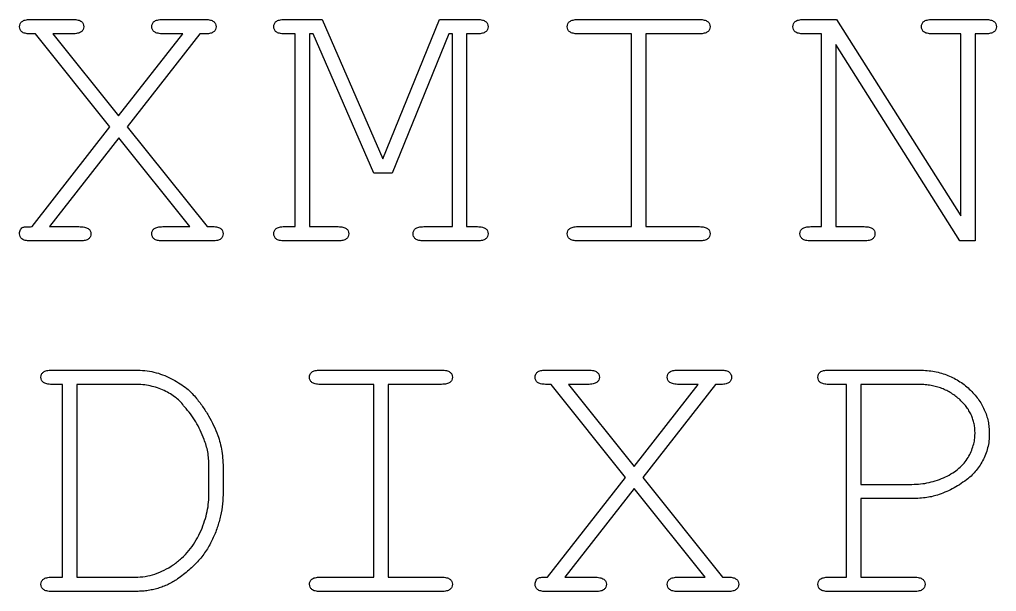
# Model space of a CAD drawing. Header units: millimetres. Extents: x -1 to 183, y -1 to 134.
# Drawn here: x 85.4 to 138.3, y 61 to 92 of the extents above; entities that cross this region are included whole.
import ezdxf

# ---------------------------------------------------------------- set-up
doc = ezdxf.new("R2010")
doc.units = ezdxf.units.MM

msp = doc.modelspace()

# ---------------------------------------------------------------- linework, layer by layer
at = {"color": 7, "linetype": 'Continuous', "lineweight": 25}
for p, q in [((85.939, 92), (88.271, 92)), ((93.107, 92), (95.444, 92)), ((99.719, 92), (101.755, 92)), ((101.755, 92), (105.042, 84.455)), ((105.042, 84.455), (108.111, 92)), ((108.111, 92), (110.171, 92)), ((115.619, 92), (122.2, 92)), ((127.842, 92), (129.632, 92)), ((129.632, 92), (136.358, 81.355)), ((134.81, 92), (137.713, 92)), ((86.239, 91.226), (85.927, 91.226)), ((90.267, 86.181), (86.239, 91.226)), ((87.176, 91.226), (90.733, 86.777)), ((88.22, 91.226), (87.176, 91.226)), ((90.733, 86.777), (94.207, 91.226)), ((95.142, 91.226), (91.204, 86.184)), ((94.207, 91.226), (93.164, 91.226)), ((95.459, 91.226), (95.142, 91.226)), ((100.3, 91.226), (99.719, 91.226)), ((100.3, 80.774), (100.3, 91.226)), ((101.074, 91.226), (101.074, 80.774)), ((101.268, 91.226), (101.074, 91.226)), ((104.558, 83.677), (101.268, 91.226)), ((108.623, 91.226), (105.55, 83.677)), ((108.816, 91.226), (108.623, 91.226)), ((108.816, 80.774), (108.816, 91.226)), ((109.59, 91.226), (109.59, 80.774)), ((110.171, 91.226), (109.59, 91.226)), ((118.523, 91.226), (115.619, 91.226)), ((118.523, 80.774), (118.523, 91.226)), ((119.297, 91.226), (119.297, 80.774)), ((122.2, 91.226), (119.297, 91.226)), ((128.81, 91.226), (127.842, 91.226)), ((128.81, 80.774), (128.81, 91.226)), ((136.358, 91.226), (134.81, 91.226)), ((136.358, 81.355), (136.358, 91.226)), ((137.132, 91.226), (137.132, 80)), ((137.713, 91.226), (137.132, 91.226)), ((129.584, 90.645), (129.584, 80.774)), ((136.31, 80), (129.584, 90.645)), ((86.045, 80.774), (90.267, 86.181)), ((91.204, 86.184), (95.529, 80.774)), ((90.742, 85.589), (86.983, 80.774)), ((94.585, 80.774), (90.742, 85.589)), ((105.55, 83.677), (104.558, 83.677)), ((86.983, 80.774), (88.573, 80.774)), ((93.134, 80.774), (94.585, 80.774)), ((95.529, 80.774), (95.847, 80.774)), ((99.719, 80.774), (100.3, 80.774)), ((101.074, 80.774), (102.623, 80.774)), ((107.268, 80.774), (108.816, 80.774)), ((109.59, 80.774), (110.171, 80.774)), ((115.619, 80.774), (118.523, 80.774)), ((119.297, 80.774), (122.2, 80.774)), ((128.229, 80.774), (128.81, 80.774)), ((129.584, 80.774), (131.132, 80.774)), ((88.667, 80), (85.939, 80)), ((95.831, 80), (93.098, 80)), ((102.623, 80), (99.719, 80)), ((110.171, 80), (107.268, 80)), ((122.2, 80), (115.619, 80)), ((131.132, 80), (128.229, 80)), ((137.132, 80), (136.31, 80)), ((87.11, 73), (91.634, 73)), ((101.655, 73), (108.235, 73)), ((113.868, 73), (116.2, 73)), ((121.036, 73), (123.373, 73)), ((129.197, 73), (134.026, 73)), ((87.69, 72.226), (87.11, 72.226)), ((87.69, 61.774), (87.69, 72.226)), ((88.465, 72.226), (88.465, 61.774)), ((91.634, 72.226), (88.465, 72.226)), ((104.558, 72.226), (101.655, 72.226)), ((104.558, 61.774), (104.558, 72.226)), ((105.332, 72.226), (105.332, 61.774)), ((108.235, 72.226), (105.332, 72.226)), ((114.168, 72.226), (113.856, 72.226)), ((118.196, 67.181), (114.168, 72.226)), ((115.105, 72.226), (118.662, 67.777)), ((116.149, 72.226), (115.105, 72.226)), ((118.662, 67.777), (122.136, 72.226)), ((123.071, 72.226), (119.133, 67.184)), ((122.136, 72.226), (121.093, 72.226)), ((123.389, 72.226), (123.071, 72.226)), ((130.165, 72.226), (129.197, 72.226)), ((130.165, 61.774), (130.165, 72.226)), ((130.939, 72.226), (130.939, 66.806)), ((134.029, 72.226), (130.939, 72.226)), ((95.626, 66.208), (95.626, 67.792)), ((96.4, 67.596), (96.4, 66.404)), ((113.974, 61.774), (118.196, 67.181)), ((119.133, 67.184), (123.458, 61.774)), ((130.939, 66.806), (133.709, 66.806)), ((118.671, 66.589), (114.912, 61.774)), ((122.515, 61.774), (118.671, 66.589)), ((130.939, 66.032), (130.939, 61.774)), ((133.621, 66.032), (130.939, 66.032)), ((87.11, 61.774), (87.69, 61.774)), ((88.465, 61.774), (91.634, 61.774)), ((101.655, 61.774), (104.558, 61.774)), ((105.332, 61.774), (108.235, 61.774)), ((114.912, 61.774), (116.502, 61.774)), ((121.063, 61.774), (122.515, 61.774)), ((123.458, 61.774), (123.776, 61.774)), ((129.197, 61.774), (130.165, 61.774)), ((130.939, 61.774), (133.842, 61.774)), ((91.634, 61), (87.11, 61)), ((108.235, 61), (101.655, 61)), ((116.596, 61), (113.868, 61)), ((123.76, 61), (121.027, 61)), ((133.842, 61), (129.197, 61))]:
    msp.add_line(p, q, dxfattribs=at)
for points, knots in [([(85.368, 91.613), (85.374, 91.667), (85.386, 91.775), (85.479, 91.887), (85.582, 91.944), (85.682, 91.977), (85.803, 91.998), (85.892, 91.999), (85.939, 92)], [0, 0, 0, 0, 0.2065819, 0.411143, 0.5278093, 0.6593275, 0.8171589, 1, 1, 1, 1]), ([(85.927, 91.226), (85.881, 91.226), (85.794, 91.228), (85.675, 91.249), (85.576, 91.281), (85.476, 91.34), (85.386, 91.452), (85.374, 91.559), (85.368, 91.613)], [0, 0, 0, 0, 0.181402, 0.33751, 0.470825, 0.585689, 0.790596, 1, 1, 1, 1]), ([(88.852, 91.613), (88.845, 91.558), (88.831, 91.448), (88.729, 91.339), (88.618, 91.281), (88.507, 91.249), (88.372, 91.227), (88.273, 91.226), (88.22, 91.226)], [0, 0, 0, 0, 0.194112, 0.392571, 0.50811, 0.64503, 0.807085, 1, 1, 1, 1]), ([(88.271, 92), (88.319, 91.999), (88.41, 91.998), (88.534, 91.977), (88.637, 91.944), (88.741, 91.887), (88.834, 91.775), (88.846, 91.667), (88.852, 91.613)], [0, 0, 0, 0, 0.184621, 0.344461, 0.478137, 0.593489, 0.795745, 1, 1, 1, 1]), ([(92.529, 91.613), (92.535, 91.667), (92.548, 91.774), (92.637, 91.887), (92.741, 91.944), (92.844, 91.977), (92.968, 91.998), (93.058, 91.999), (93.107, 92)], [0, 0, 0, 0, 0.2047433, 0.4050908, 0.5207187, 0.6547151, 0.8149376, 1, 1, 1, 1]), ([(93.164, 91.226), (93.111, 91.226), (93.012, 91.227), (92.876, 91.25), (92.764, 91.28), (92.652, 91.339), (92.549, 91.448), (92.536, 91.558), (92.529, 91.613)], [0, 0, 0, 0, 0.192246, 0.353738, 0.493654, 0.608791, 0.806562, 1, 1, 1, 1]), ([(95.444, 92), (95.492, 91.999), (95.58, 91.998), (95.701, 91.977), (95.801, 91.945), (95.902, 91.885), (95.995, 91.775), (96.007, 91.667), (96.013, 91.613)], [0, 0, 0, 0, 0.183456, 0.341818, 0.473778, 0.587475, 0.792724, 1, 1, 1, 1]), ([(96.013, 91.613), (96.007, 91.559), (95.995, 91.452), (95.905, 91.341), (95.807, 91.28), (95.709, 91.25), (95.592, 91.227), (95.506, 91.226), (95.459, 91.226)], [0, 0, 0, 0, 0.2109299, 0.4173312, 0.5296481, 0.6639343, 0.8172755, 1, 1, 1, 1]), ([(99.139, 91.613), (99.145, 91.667), (99.157, 91.775), (99.25, 91.887), (99.354, 91.945), (99.458, 91.976), (99.581, 91.998), (99.671, 91.999), (99.719, 92)], [0, 0, 0, 0, 0.204282, 0.406566, 0.521934, 0.65928, 0.815354, 1, 1, 1, 1]), ([(99.719, 91.226), (99.671, 91.226), (99.581, 91.227), (99.458, 91.25), (99.354, 91.281), (99.25, 91.339), (99.157, 91.451), (99.145, 91.559), (99.139, 91.613)], [0, 0, 0, 0, 0.184646, 0.34072, 0.478066, 0.593434, 0.795718, 1, 1, 1, 1]), ([(110.171, 92), (110.219, 91.999), (110.31, 91.998), (110.434, 91.977), (110.537, 91.944), (110.641, 91.887), (110.734, 91.775), (110.746, 91.667), (110.752, 91.613)], [0, 0, 0, 0, 0.184621, 0.344461, 0.478137, 0.593489, 0.795745, 1, 1, 1, 1]), ([(110.752, 91.613), (110.746, 91.559), (110.734, 91.451), (110.641, 91.339), (110.537, 91.281), (110.434, 91.249), (110.31, 91.228), (110.219, 91.227), (110.171, 91.226)], [0, 0, 0, 0, 0.204255, 0.406511, 0.521863, 0.655539, 0.815379, 1, 1, 1, 1]), ([(115.039, 91.613), (115.045, 91.667), (115.057, 91.775), (115.15, 91.887), (115.254, 91.945), (115.358, 91.976), (115.481, 91.998), (115.571, 91.999), (115.619, 92)], [0, 0, 0, 0, 0.204282, 0.406566, 0.521934, 0.65928, 0.815354, 1, 1, 1, 1]), ([(115.619, 91.226), (115.571, 91.226), (115.481, 91.227), (115.358, 91.25), (115.254, 91.281), (115.15, 91.339), (115.057, 91.451), (115.045, 91.559), (115.039, 91.613)], [0, 0, 0, 0, 0.184646, 0.34072, 0.478066, 0.593434, 0.795718, 1, 1, 1, 1]), ([(122.2, 92), (122.249, 91.999), (122.338, 91.998), (122.461, 91.977), (122.563, 91.945), (122.667, 91.886), (122.763, 91.776), (122.775, 91.667), (122.781, 91.613)], [0, 0, 0, 0, 0.184871, 0.341136, 0.474994, 0.590503, 0.795468, 1, 1, 1, 1]), ([(122.781, 91.613), (122.775, 91.559), (122.763, 91.45), (122.667, 91.34), (122.563, 91.281), (122.461, 91.249), (122.338, 91.228), (122.249, 91.226), (122.2, 91.226)], [0, 0, 0, 0, 0.204532, 0.409497, 0.525006, 0.658864, 0.815129, 1, 1, 1, 1]), ([(127.261, 91.613), (127.267, 91.667), (127.279, 91.775), (127.372, 91.887), (127.477, 91.945), (127.58, 91.976), (127.704, 91.998), (127.793, 91.999), (127.842, 92)], [0, 0, 0, 0, 0.2042822, 0.4065661, 0.5219336, 0.6592799, 0.8153543, 1, 1, 1, 1]), ([(127.842, 91.226), (127.793, 91.226), (127.704, 91.227), (127.58, 91.25), (127.477, 91.281), (127.372, 91.339), (127.279, 91.451), (127.267, 91.559), (127.261, 91.613)], [0, 0, 0, 0, 0.184646, 0.34072, 0.478066, 0.593434, 0.795718, 1, 1, 1, 1]), ([(134.229, 91.613), (134.235, 91.667), (134.247, 91.774), (134.337, 91.886), (134.439, 91.946), (134.543, 91.976), (134.669, 91.998), (134.76, 91.999), (134.81, 92)], [0, 0, 0, 0, 0.203889, 0.403401, 0.51524, 0.652323, 0.811877, 1, 1, 1, 1]), ([(134.81, 91.226), (134.761, 91.226), (134.672, 91.227), (134.548, 91.25), (134.445, 91.281), (134.34, 91.339), (134.247, 91.451), (134.235, 91.559), (134.229, 91.613)], [0, 0, 0, 0, 0.184646, 0.34072, 0.478066, 0.593434, 0.795718, 1, 1, 1, 1]), ([(137.713, 92), (137.761, 91.999), (137.851, 91.998), (137.974, 91.977), (138.076, 91.945), (138.18, 91.886), (138.276, 91.776), (138.288, 91.667), (138.294, 91.613)], [0, 0, 0, 0, 0.1848712, 0.3411362, 0.4749942, 0.5905026, 0.7954683, 1, 1, 1, 1]), ([(138.294, 91.613), (138.288, 91.559), (138.276, 91.45), (138.18, 91.34), (138.076, 91.281), (137.974, 91.249), (137.851, 91.228), (137.761, 91.226), (137.713, 91.226)], [0, 0, 0, 0, 0.204532, 0.409497, 0.525006, 0.658864, 0.815129, 1, 1, 1, 1]), ([(85.368, 80.387), (85.37, 80.429), (85.375, 80.51), (85.424, 80.617), (85.485, 80.701), (85.561, 80.749), (85.643, 80.761), (85.741, 80.771), (85.88, 80.771), (85.986, 80.773), (86.045, 80.774)], [0, 0, 0, 0, 0.136902, 0.263116, 0.381143, 0.477777, 0.54538, 0.65191, 0.804415, 1, 1, 1, 1]), ([(88.573, 80.774), (88.629, 80.774), (88.731, 80.772), (88.872, 80.751), (88.989, 80.719), (89.107, 80.663), (89.215, 80.553), (89.231, 80.442), (89.239, 80.387)], [0, 0, 0, 0, 0.193675, 0.357414, 0.496627, 0.614659, 0.811379, 1, 1, 1, 1]), ([(92.529, 80.387), (92.536, 80.441), (92.55, 80.55), (92.646, 80.661), (92.754, 80.719), (92.861, 80.751), (92.99, 80.772), (93.083, 80.774), (93.134, 80.774)], [0, 0, 0, 0, 0.200007, 0.399627, 0.515384, 0.652883, 0.812461, 1, 1, 1, 1]), ([(95.847, 80.774), (95.893, 80.774), (95.979, 80.773), (96.096, 80.75), (96.194, 80.72), (96.292, 80.659), (96.382, 80.548), (96.394, 80.441), (96.4, 80.387)], [0, 0, 0, 0, 0.182724, 0.336066, 0.470352, 0.582669, 0.78907, 1, 1, 1, 1]), ([(99.139, 80.387), (99.145, 80.441), (99.157, 80.549), (99.25, 80.661), (99.354, 80.719), (99.458, 80.75), (99.581, 80.773), (99.671, 80.774), (99.719, 80.774)], [0, 0, 0, 0, 0.204282, 0.406566, 0.521934, 0.65928, 0.815354, 1, 1, 1, 1]), ([(102.623, 80.774), (102.671, 80.774), (102.761, 80.772), (102.884, 80.751), (102.986, 80.719), (103.09, 80.66), (103.186, 80.55), (103.197, 80.441), (103.203, 80.387)], [0, 0, 0, 0, 0.184871, 0.341136, 0.474994, 0.590503, 0.795468, 1, 1, 1, 1]), ([(106.687, 80.387), (106.693, 80.441), (106.705, 80.549), (106.798, 80.661), (106.902, 80.719), (107.005, 80.751), (107.129, 80.772), (107.219, 80.773), (107.268, 80.774)], [0, 0, 0, 0, 0.204255, 0.406511, 0.521863, 0.655539, 0.815379, 1, 1, 1, 1]), ([(110.171, 80.774), (110.219, 80.773), (110.31, 80.772), (110.434, 80.751), (110.537, 80.719), (110.641, 80.661), (110.734, 80.549), (110.746, 80.441), (110.752, 80.387)], [0, 0, 0, 0, 0.184621, 0.344461, 0.478137, 0.593489, 0.795745, 1, 1, 1, 1]), ([(115.039, 80.387), (115.045, 80.441), (115.057, 80.549), (115.15, 80.661), (115.254, 80.719), (115.358, 80.75), (115.481, 80.773), (115.571, 80.774), (115.619, 80.774)], [0, 0, 0, 0, 0.204282, 0.406566, 0.521934, 0.65928, 0.815354, 1, 1, 1, 1]), ([(122.2, 80.774), (122.249, 80.774), (122.338, 80.772), (122.461, 80.751), (122.563, 80.719), (122.667, 80.66), (122.763, 80.55), (122.775, 80.441), (122.781, 80.387)], [0, 0, 0, 0, 0.184871, 0.341136, 0.474994, 0.590503, 0.795468, 1, 1, 1, 1]), ([(127.648, 80.387), (127.654, 80.441), (127.666, 80.549), (127.759, 80.661), (127.863, 80.719), (127.966, 80.751), (128.09, 80.772), (128.181, 80.773), (128.229, 80.774)], [0, 0, 0, 0, 0.2042545, 0.4065109, 0.5218628, 0.6555393, 0.8153793, 1, 1, 1, 1]), ([(131.132, 80.774), (131.181, 80.773), (131.271, 80.772), (131.395, 80.751), (131.498, 80.719), (131.602, 80.661), (131.695, 80.549), (131.707, 80.441), (131.713, 80.387)], [0, 0, 0, 0, 0.184621, 0.344461, 0.478137, 0.593489, 0.795745, 1, 1, 1, 1]), ([(85.939, 80), (85.892, 80.001), (85.803, 80.002), (85.682, 80.023), (85.581, 80.056), (85.479, 80.118), (85.388, 80.229), (85.374, 80.335), (85.368, 80.387)], [0, 0, 0, 0, 0.1833116, 0.3415491, 0.4734057, 0.5923674, 0.8005047, 1, 1, 1, 1]), ([(89.239, 80.387), (89.232, 80.335), (89.219, 80.229), (89.128, 80.118), (89.026, 80.056), (88.924, 80.023), (88.803, 80.002), (88.715, 80.001), (88.667, 80)], [0, 0, 0, 0, 0.199495, 0.407633, 0.526594, 0.658451, 0.816688, 1, 1, 1, 1]), ([(93.098, 80), (93.05, 80.001), (92.962, 80.002), (92.841, 80.023), (92.739, 80.056), (92.637, 80.117), (92.549, 80.23), (92.536, 80.335), (92.529, 80.387)], [0, 0, 0, 0, 0.18375, 0.342366, 0.474537, 0.593783, 0.800028, 1, 1, 1, 1]), ([(96.4, 80.387), (96.394, 80.335), (96.38, 80.229), (96.289, 80.119), (96.189, 80.055), (96.088, 80.023), (95.967, 80.002), (95.879, 80.001), (95.831, 80)], [0, 0, 0, 0, 0.200156, 0.408983, 0.525027, 0.65732, 0.816081, 1, 1, 1, 1]), ([(99.719, 80), (99.671, 80.001), (99.581, 80.001), (99.458, 80.024), (99.353, 80.054), (99.25, 80.118), (99.158, 80.229), (99.145, 80.335), (99.139, 80.387)], [0, 0, 0, 0, 0.185116, 0.341587, 0.479283, 0.596917, 0.802731, 1, 1, 1, 1]), ([(103.203, 80.387), (103.197, 80.335), (103.184, 80.228), (103.089, 80.118), (102.986, 80.055), (102.883, 80.024), (102.761, 80.002), (102.671, 80.001), (102.623, 80)], [0, 0, 0, 0, 0.197517, 0.405997, 0.523779, 0.657983, 0.814651, 1, 1, 1, 1]), ([(107.268, 80), (107.22, 80.001), (107.132, 80.002), (107.009, 80.024), (106.905, 80.054), (106.801, 80.118), (106.706, 80.228), (106.693, 80.335), (106.687, 80.387)], [0, 0, 0, 0, 0.181528, 0.338227, 0.476122, 0.593926, 0.802445, 1, 1, 1, 1]), ([(110.752, 80.387), (110.745, 80.335), (110.732, 80.229), (110.64, 80.118), (110.538, 80.055), (110.434, 80.023), (110.31, 80.002), (110.219, 80.001), (110.171, 80)], [0, 0, 0, 0, 0.197242, 0.403028, 0.520646, 0.654663, 0.81491, 1, 1, 1, 1]), ([(115.619, 80), (115.571, 80.001), (115.481, 80.001), (115.358, 80.024), (115.253, 80.054), (115.15, 80.118), (115.058, 80.229), (115.045, 80.335), (115.039, 80.387)], [0, 0, 0, 0, 0.185116, 0.341587, 0.479283, 0.596917, 0.802731, 1, 1, 1, 1]), ([(122.781, 80.387), (122.774, 80.335), (122.761, 80.228), (122.667, 80.118), (122.564, 80.055), (122.461, 80.024), (122.338, 80.002), (122.249, 80.001), (122.2, 80)], [0, 0, 0, 0, 0.197517, 0.405997, 0.523779, 0.657983, 0.814651, 1, 1, 1, 1]), ([(128.229, 80), (128.181, 80.001), (128.09, 80.002), (127.966, 80.023), (127.862, 80.055), (127.76, 80.118), (127.668, 80.229), (127.655, 80.335), (127.648, 80.387)], [0, 0, 0, 0, 0.18509, 0.345337, 0.479354, 0.596972, 0.802758, 1, 1, 1, 1]), ([(131.713, 80.387), (131.706, 80.335), (131.693, 80.229), (131.602, 80.118), (131.499, 80.055), (131.395, 80.023), (131.271, 80.002), (131.181, 80.001), (131.132, 80)], [0, 0, 0, 0, 0.197242, 0.403028, 0.520646, 0.654663, 0.81491, 1, 1, 1, 1]), ([(86.529, 72.613), (86.535, 72.667), (86.547, 72.775), (86.64, 72.887), (86.745, 72.945), (86.848, 72.976), (86.972, 72.998), (87.061, 72.999), (87.11, 73)], [0, 0, 0, 0, 0.204282, 0.406566, 0.521934, 0.65928, 0.815354, 1, 1, 1, 1]), ([(87.11, 72.226), (87.061, 72.226), (86.972, 72.227), (86.848, 72.25), (86.745, 72.281), (86.64, 72.339), (86.547, 72.451), (86.535, 72.559), (86.529, 72.613)], [0, 0, 0, 0, 0.184646, 0.34072, 0.478066, 0.593434, 0.795718, 1, 1, 1, 1]), ([(91.634, 73), (91.808, 72.995), (92.149, 72.986), (92.649, 72.898), (93.124, 72.756), (93.568, 72.559), (93.974, 72.327), (94.34, 72.082), (94.652, 71.816), (94.825, 71.619), (94.909, 71.524)], [0, 0, 0, 0, 0.140626, 0.276466, 0.409491, 0.54147, 0.669073, 0.787741, 0.897732, 1, 1, 1, 1]), ([(101.074, 72.613), (101.08, 72.667), (101.092, 72.775), (101.185, 72.887), (101.29, 72.945), (101.393, 72.976), (101.517, 72.998), (101.606, 72.999), (101.655, 73)], [0, 0, 0, 0, 0.204282, 0.406566, 0.521934, 0.65928, 0.815354, 1, 1, 1, 1]), ([(101.655, 72.226), (101.606, 72.226), (101.517, 72.227), (101.393, 72.25), (101.29, 72.281), (101.185, 72.339), (101.092, 72.451), (101.08, 72.559), (101.074, 72.613)], [0, 0, 0, 0, 0.184646, 0.34072, 0.478066, 0.593434, 0.795718, 1, 1, 1, 1]), ([(108.235, 73), (108.284, 72.999), (108.373, 72.998), (108.496, 72.977), (108.598, 72.945), (108.702, 72.886), (108.799, 72.776), (108.81, 72.667), (108.816, 72.613)], [0, 0, 0, 0, 0.1848712, 0.3411362, 0.4749942, 0.5905026, 0.7954683, 1, 1, 1, 1]), ([(108.816, 72.613), (108.81, 72.559), (108.799, 72.45), (108.702, 72.34), (108.598, 72.281), (108.496, 72.249), (108.373, 72.228), (108.284, 72.226), (108.235, 72.226)], [0, 0, 0, 0, 0.204532, 0.409497, 0.525006, 0.658864, 0.815129, 1, 1, 1, 1]), ([(113.297, 72.613), (113.303, 72.667), (113.315, 72.775), (113.408, 72.887), (113.511, 72.944), (113.611, 72.977), (113.732, 72.998), (113.821, 72.999), (113.868, 73)], [0, 0, 0, 0, 0.206582, 0.411143, 0.527809, 0.659328, 0.817159, 1, 1, 1, 1]), ([(113.856, 72.226), (113.81, 72.226), (113.723, 72.228), (113.604, 72.249), (113.505, 72.281), (113.405, 72.34), (113.315, 72.452), (113.303, 72.559), (113.297, 72.613)], [0, 0, 0, 0, 0.181402, 0.33751, 0.470825, 0.585689, 0.790596, 1, 1, 1, 1]), ([(116.781, 72.613), (116.774, 72.558), (116.76, 72.448), (116.658, 72.339), (116.547, 72.281), (116.436, 72.249), (116.301, 72.227), (116.202, 72.226), (116.149, 72.226)], [0, 0, 0, 0, 0.194112, 0.392571, 0.50811, 0.64503, 0.807085, 1, 1, 1, 1]), ([(116.2, 73), (116.248, 72.999), (116.339, 72.998), (116.463, 72.977), (116.566, 72.944), (116.67, 72.887), (116.763, 72.775), (116.775, 72.667), (116.781, 72.613)], [0, 0, 0, 0, 0.184621, 0.344461, 0.478137, 0.593489, 0.795745, 1, 1, 1, 1]), ([(120.458, 72.613), (120.464, 72.667), (120.477, 72.774), (120.566, 72.887), (120.67, 72.944), (120.773, 72.977), (120.897, 72.998), (120.987, 72.999), (121.036, 73)], [0, 0, 0, 0, 0.204743, 0.405091, 0.520719, 0.654715, 0.814938, 1, 1, 1, 1]), ([(121.093, 72.226), (121.04, 72.226), (120.941, 72.227), (120.805, 72.25), (120.693, 72.28), (120.581, 72.339), (120.479, 72.448), (120.465, 72.558), (120.458, 72.613)], [0, 0, 0, 0, 0.192246, 0.353738, 0.493654, 0.608791, 0.806562, 1, 1, 1, 1]), ([(123.373, 73), (123.421, 72.999), (123.509, 72.998), (123.63, 72.977), (123.73, 72.945), (123.831, 72.885), (123.924, 72.775), (123.936, 72.667), (123.942, 72.613)], [0, 0, 0, 0, 0.1834557, 0.3418176, 0.4737778, 0.5874751, 0.7927237, 1, 1, 1, 1]), ([(123.942, 72.613), (123.936, 72.559), (123.924, 72.452), (123.834, 72.341), (123.736, 72.28), (123.638, 72.25), (123.521, 72.227), (123.435, 72.226), (123.389, 72.226)], [0, 0, 0, 0, 0.21093, 0.417331, 0.529648, 0.663934, 0.817276, 1, 1, 1, 1]), ([(128.616, 72.613), (128.622, 72.667), (128.634, 72.775), (128.727, 72.887), (128.832, 72.945), (128.935, 72.976), (129.059, 72.998), (129.148, 72.999), (129.197, 73)], [0, 0, 0, 0, 0.2042822, 0.4065661, 0.5219336, 0.6592799, 0.8153543, 1, 1, 1, 1]), ([(129.197, 72.226), (129.148, 72.226), (129.059, 72.227), (128.935, 72.25), (128.832, 72.281), (128.727, 72.339), (128.634, 72.451), (128.622, 72.559), (128.616, 72.613)], [0, 0, 0, 0, 0.184646, 0.34072, 0.478066, 0.593434, 0.795718, 1, 1, 1, 1]), ([(134.026, 73), (134.166, 72.997), (134.439, 72.992), (134.839, 72.943), (135.219, 72.861), (135.581, 72.75), (135.922, 72.604), (136.243, 72.425), (136.545, 72.215), (136.823, 71.974), (137.075, 71.713), (137.299, 71.439), (137.486, 71.153), (137.639, 70.855), (137.761, 70.547), (137.847, 70.227), (137.895, 69.895), (137.903, 69.67), (137.906, 69.555)], [0, 0, 0, 0, 0.07226, 0.141839, 0.208757, 0.273968, 0.337731, 0.401213, 0.464359, 0.528552, 0.591834, 0.652474, 0.711836, 0.76894, 0.826273, 0.883137, 0.940786, 1, 1, 1, 1]), ([(94.307, 71.004), (94.24, 71.093), (94.105, 71.274), (93.843, 71.507), (93.543, 71.716), (93.203, 71.894), (92.836, 72.043), (92.448, 72.148), (92.045, 72.214), (91.772, 72.222), (91.634, 72.226)], [0, 0, 0, 0, 0.109402, 0.222467, 0.342202, 0.469149, 0.5996, 0.731267, 0.863888, 1, 1, 1, 1]), ([(137.132, 69.558), (137.131, 69.647), (137.129, 69.823), (137.092, 70.082), (137.025, 70.331), (136.93, 70.571), (136.809, 70.803), (136.656, 71.025), (136.473, 71.236), (136.267, 71.438), (136.037, 71.62), (135.795, 71.787), (135.534, 71.921), (135.261, 72.035), (134.973, 72.118), (134.672, 72.183), (134.355, 72.219), (134.139, 72.224), (134.029, 72.226)], [0, 0, 0, 0, 0.05836, 0.115256, 0.171527, 0.227775, 0.284698, 0.343343, 0.40445, 0.468195, 0.532786, 0.596758, 0.66109, 0.725586, 0.790594, 0.858319, 0.927707, 1, 1, 1, 1]), ([(94.909, 71.524), (95.036, 71.361), (95.286, 71.039), (95.609, 70.527), (95.887, 70.004), (96.036, 69.641), (96.11, 69.462)], [0, 0, 0, 0, 0.258747, 0.510148, 0.756871, 1, 1, 1, 1]), ([(95.366, 69.244), (95.301, 69.411), (95.173, 69.739), (94.923, 70.198), (94.642, 70.625), (94.418, 70.878), (94.307, 71.004)], [0, 0, 0, 0, 0.259716, 0.510384, 0.757067, 1, 1, 1, 1]), ([(96.11, 69.462), (96.155, 69.325), (96.249, 69.044), (96.334, 68.592), (96.391, 68.105), (96.397, 67.769), (96.4, 67.596)], [0, 0, 0, 0, 0.226854, 0.469092, 0.725704, 1, 1, 1, 1]), ([(133.709, 66.806), (133.867, 66.811), (134.181, 66.819), (134.645, 66.898), (135.095, 67.026), (135.526, 67.199), (135.92, 67.411), (136.263, 67.662), (136.544, 67.944), (136.763, 68.255), (136.925, 68.58), (137.044, 68.906), (137.118, 69.233), (137.127, 69.45), (137.132, 69.558)], [0, 0, 0, 0, 0.097351, 0.192745, 0.288016, 0.384152, 0.477265, 0.562726, 0.643737, 0.721053, 0.795275, 0.866383, 0.933553, 1, 1, 1, 1]), ([(137.906, 69.555), (137.903, 69.422), (137.897, 69.16), (137.823, 68.78), (137.713, 68.418), (137.55, 68.083), (137.362, 67.773), (137.152, 67.496), (136.925, 67.253), (136.756, 67.118), (136.673, 67.051)], [0, 0, 0, 0, 0.138199, 0.271079, 0.40037, 0.529914, 0.656146, 0.775543, 0.88943, 1, 1, 1, 1]), ([(95.626, 67.792), (95.623, 67.925), (95.618, 68.183), (95.569, 68.559), (95.49, 68.913), (95.407, 69.135), (95.366, 69.244)], [0, 0, 0, 0, 0.267183, 0.522, 0.764736, 1, 1, 1, 1]), ([(136.673, 67.051), (136.545, 66.962), (136.294, 66.786), (135.901, 66.558), (135.502, 66.368), (135.227, 66.271), (135.091, 66.223)], [0, 0, 0, 0, 0.2610588, 0.5127567, 0.7587492, 1, 1, 1, 1]), ([(91.634, 61.774), (91.816, 61.782), (92.178, 61.798), (92.709, 61.933), (93.222, 62.141), (93.706, 62.438), (94.153, 62.794), (94.549, 63.204), (94.883, 63.664), (95.15, 64.165), (95.359, 64.684), (95.511, 65.199), (95.608, 65.706), (95.62, 66.042), (95.626, 66.208)], [0, 0, 0, 0, 0.082887, 0.164617, 0.247997, 0.334289, 0.421833, 0.507875, 0.593001, 0.680094, 0.765773, 0.847125, 0.924569, 1, 1, 1, 1]), ([(96.4, 66.404), (96.393, 66.185), (96.379, 65.748), (96.268, 65.098), (96.09, 64.458), (95.881, 63.938), (95.678, 63.531), (95.497, 63.237), (95.296, 62.951), (95.072, 62.672), (94.817, 62.411), (94.547, 62.152), (94.246, 61.908), (94.034, 61.755), (93.926, 61.677)], [0, 0, 0, 0, 0.118174, 0.235546, 0.354679, 0.475946, 0.537469, 0.599204, 0.662415, 0.726191, 0.791573, 0.858886, 0.928439, 1, 1, 1, 1]), ([(135.091, 66.223), (134.987, 66.192), (134.769, 66.129), (134.417, 66.076), (134.031, 66.038), (133.761, 66.034), (133.621, 66.032)], [0, 0, 0, 0, 0.218962, 0.455928, 0.717294, 1, 1, 1, 1]), ([(86.529, 61.387), (86.535, 61.441), (86.547, 61.549), (86.64, 61.661), (86.745, 61.719), (86.848, 61.75), (86.972, 61.773), (87.061, 61.774), (87.11, 61.774)], [0, 0, 0, 0, 0.2042822, 0.4065661, 0.5219336, 0.6592799, 0.8153543, 1, 1, 1, 1]), ([(93.926, 61.677), (93.843, 61.624), (93.677, 61.516), (93.415, 61.377), (93.14, 61.263), (92.86, 61.164), (92.566, 61.094), (92.265, 61.037), (91.952, 61.008), (91.741, 61.003), (91.634, 61)], [0, 0, 0, 0, 0.122045, 0.244674, 0.366407, 0.48896, 0.612264, 0.738874, 0.867822, 1, 1, 1, 1]), ([(101.074, 61.387), (101.08, 61.441), (101.092, 61.549), (101.185, 61.661), (101.29, 61.719), (101.393, 61.75), (101.517, 61.773), (101.606, 61.774), (101.655, 61.774)], [0, 0, 0, 0, 0.2042822, 0.4065661, 0.5219336, 0.6592799, 0.8153543, 1, 1, 1, 1]), ([(108.235, 61.774), (108.284, 61.774), (108.373, 61.772), (108.496, 61.751), (108.598, 61.719), (108.702, 61.66), (108.799, 61.55), (108.81, 61.441), (108.816, 61.387)], [0, 0, 0, 0, 0.184871, 0.341136, 0.474994, 0.590503, 0.795468, 1, 1, 1, 1]), ([(113.297, 61.387), (113.299, 61.429), (113.304, 61.51), (113.353, 61.617), (113.414, 61.701), (113.49, 61.749), (113.572, 61.761), (113.67, 61.771), (113.809, 61.771), (113.915, 61.773), (113.974, 61.774)], [0, 0, 0, 0, 0.136902, 0.263116, 0.381143, 0.477777, 0.54538, 0.65191, 0.804415, 1, 1, 1, 1]), ([(116.502, 61.774), (116.558, 61.774), (116.66, 61.772), (116.801, 61.751), (116.918, 61.719), (117.036, 61.663), (117.144, 61.553), (117.16, 61.442), (117.168, 61.387)], [0, 0, 0, 0, 0.1936747, 0.3574137, 0.4966268, 0.6146587, 0.8113786, 1, 1, 1, 1]), ([(120.458, 61.387), (120.465, 61.441), (120.479, 61.55), (120.575, 61.661), (120.683, 61.719), (120.79, 61.751), (120.919, 61.772), (121.012, 61.774), (121.063, 61.774)], [0, 0, 0, 0, 0.2000068, 0.3996269, 0.5153844, 0.6528827, 0.8124609, 1, 1, 1, 1]), ([(123.776, 61.774), (123.822, 61.774), (123.908, 61.773), (124.025, 61.75), (124.123, 61.72), (124.221, 61.659), (124.311, 61.548), (124.323, 61.441), (124.329, 61.387)], [0, 0, 0, 0, 0.182724, 0.336066, 0.470352, 0.582669, 0.78907, 1, 1, 1, 1]), ([(128.616, 61.387), (128.622, 61.441), (128.634, 61.549), (128.727, 61.661), (128.832, 61.719), (128.935, 61.75), (129.059, 61.773), (129.148, 61.774), (129.197, 61.774)], [0, 0, 0, 0, 0.204282, 0.406566, 0.521934, 0.65928, 0.815354, 1, 1, 1, 1]), ([(133.842, 61.774), (133.89, 61.774), (133.98, 61.772), (134.103, 61.751), (134.205, 61.719), (134.309, 61.66), (134.405, 61.55), (134.417, 61.441), (134.423, 61.387)], [0, 0, 0, 0, 0.184871, 0.341136, 0.474994, 0.590503, 0.795468, 1, 1, 1, 1]), ([(87.11, 61), (87.061, 61.001), (86.972, 61.001), (86.848, 61.024), (86.744, 61.054), (86.64, 61.118), (86.549, 61.229), (86.536, 61.335), (86.529, 61.387)], [0, 0, 0, 0, 0.185116, 0.341587, 0.479283, 0.596917, 0.802731, 1, 1, 1, 1]), ([(101.655, 61), (101.606, 61.001), (101.517, 61.001), (101.393, 61.024), (101.289, 61.054), (101.185, 61.118), (101.094, 61.229), (101.081, 61.335), (101.074, 61.387)], [0, 0, 0, 0, 0.185116, 0.341587, 0.479283, 0.596917, 0.802731, 1, 1, 1, 1]), ([(108.816, 61.387), (108.81, 61.335), (108.797, 61.228), (108.702, 61.118), (108.599, 61.055), (108.496, 61.024), (108.374, 61.002), (108.284, 61.001), (108.235, 61)], [0, 0, 0, 0, 0.197517, 0.405997, 0.523779, 0.657983, 0.814651, 1, 1, 1, 1]), ([(113.868, 61), (113.821, 61.001), (113.732, 61.002), (113.611, 61.023), (113.51, 61.056), (113.408, 61.118), (113.317, 61.229), (113.303, 61.335), (113.297, 61.387)], [0, 0, 0, 0, 0.1833116, 0.3415491, 0.4734057, 0.5923674, 0.8005047, 1, 1, 1, 1]), ([(117.168, 61.387), (117.161, 61.335), (117.148, 61.229), (117.057, 61.118), (116.955, 61.056), (116.853, 61.023), (116.732, 61.002), (116.644, 61.001), (116.596, 61)], [0, 0, 0, 0, 0.199495, 0.407633, 0.526594, 0.658451, 0.816688, 1, 1, 1, 1]), ([(121.027, 61), (120.979, 61.001), (120.891, 61.002), (120.77, 61.023), (120.668, 61.056), (120.566, 61.117), (120.478, 61.23), (120.465, 61.335), (120.458, 61.387)], [0, 0, 0, 0, 0.18375, 0.342366, 0.474537, 0.593783, 0.800028, 1, 1, 1, 1]), ([(124.329, 61.387), (124.323, 61.335), (124.309, 61.229), (124.218, 61.119), (124.119, 61.055), (124.017, 61.023), (123.896, 61.002), (123.808, 61.001), (123.76, 61)], [0, 0, 0, 0, 0.2001559, 0.4089825, 0.5250266, 0.6573199, 0.8160814, 1, 1, 1, 1]), ([(129.197, 61), (129.148, 61.001), (129.059, 61.001), (128.935, 61.024), (128.831, 61.054), (128.727, 61.118), (128.636, 61.229), (128.623, 61.335), (128.616, 61.387)], [0, 0, 0, 0, 0.185116, 0.341587, 0.479283, 0.596917, 0.802731, 1, 1, 1, 1]), ([(134.423, 61.387), (134.416, 61.335), (134.403, 61.228), (134.309, 61.118), (134.206, 61.055), (134.103, 61.024), (133.98, 61.002), (133.89, 61.001), (133.842, 61)], [0, 0, 0, 0, 0.197517, 0.405997, 0.523779, 0.657983, 0.814651, 1, 1, 1, 1])]:
    msp.add_open_spline(points, degree=3, knots=knots, dxfattribs=at)

doc.saveas('drawing.dxf')
